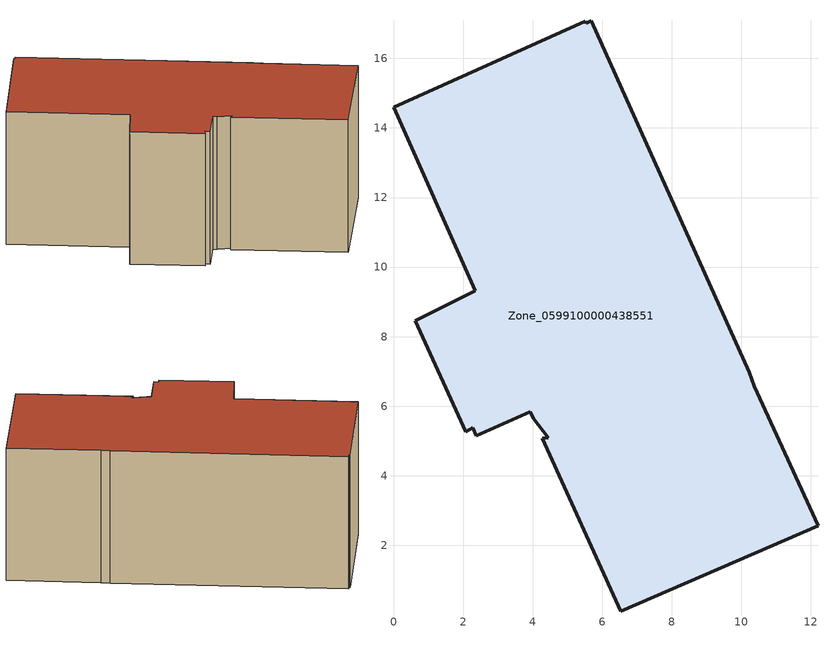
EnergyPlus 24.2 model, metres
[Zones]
Zone_0599100000438551
 floor ground (C_G): 2.38,5.14 2.28,5.38 2.08,5.26 0.62,8.46 2.35,9.32 0,14.6 5.51,17.07 5.54,17.02 5.69,17.09 10.23,6.98 10.37,6.57 12.21,2.57 6.53,0.1 4.27,5.08 4.45,5.1 4.02,5.65 3.93,5.84 z0
 wall outside (C_F): 2.35,9.32 0.62,8.46 2.08,5.26 2.28,5.38 2.38,5.14 3.93,5.84 4.02,5.65 4.45,5.1 4.27,5.08 6.53,0.1 12.21,2.57 10.37,6.57 10.23,6.98 5.69,17.09 5.54,17.02 5.51,17.07 0,14.6 2.35,9.32 z0:6.72
 roof outside (C_R): 2.28,5.38 2.38,5.14 3.93,5.84 4.02,5.65 4.45,5.1 4.27,5.08 6.53,0.1 12.21,2.57 10.37,6.57 10.23,6.98 5.69,17.09 5.54,17.02 5.51,17.07 0,14.6 2.35,9.32 0.62,8.46 2.08,5.26 z6.72
[BUILDING]
Pand.0599100000438551: North Axis=0; Terrain=City; Loads Convergence Tolerance Value=0.04; Temperature Convergence Tolerance Value=0.4; Solar Distribution=FullExterior; Maximum Number of Warmup Days=25; Minimum Number of Warmup Days=1
[Site:Location]
Rotterdam.The.Hague.AP_ZH_NLD Design_Conditions: Latitude=51.96; Longitude=4.45; Time Zone=1; Elevation=-4.5
[SITE:GROUNDTEMPERATURE:BUILDINGSURFACE]
18, 18, 18, 18, 18, 18, 18, 18, 18, 18, 18, 18
[MATERIAL] Thermal Absorptance=0.9; Solar Absorptance=0.7; Visible Absorptance=0.7
Name | Roughness | Thickness | Conductivity | Density | Specific Heat
G.D.2006-2014 | MediumSmooth | 0.15 | 0.06 | 540 | 1210
F.D.2006-2014 | Rough | 0.3 | 0.12 | 1920 | 840
R.D.2006-2014 | MediumRough | 0.2 | 0.08 | 1500 | 1000
[CONSTRUCTION]
C_G: G.D.2006-2014
C_F: F.D.2006-2014
C_R: R.D.2006-2014
[ZONE]
Zone_0599100000438551: Type=1; Multiplier=1; Ceiling Height=Autocalculate; Volume=Autocalculate; Floor Area=autocalculate; Part of Total Floor Area=Yes
[ZONEINFILTRATION:DESIGNFLOWRATE]
Infil_Zone_0599100000438551: Zone or ZoneList or Space or SpaceList=Zone_0599100000438551; Schedule=AlwaysOn; Design Flow Rate Calculation Method=Flow/Area; Flow Rate per Floor Area=0.0021; Constant Term Coefficient=1; Temperature Term Coefficient=0; Velocity Term Coefficient=0; Velocity Squared Term Coefficient=0
[HVACTEMPLATE:ZONE:IDEALLOADSAIRSYSTEM]
Zone_0599100000438551: Maximum Heating Supply Air Temperature=50; Minimum Cooling Supply Air Temperature=13; Maximum Heating Supply Air Humidity Ratio=0.0156; Minimum Cooling Supply Air Humidity Ratio=0.0077; Heating Limit=NoLimit; Cooling Limit=NoLimit; Dehumidification Control Type=ConstantSensibleHeatRatio; Cooling Sensible Heat Ratio=0.7; Dehumidification Setpoint=60; Humidification Control Type=None; Humidification Setpoint=30; Outdoor Air Method=None; Outdoor Air Flow Rate per Person=0.00944; Outdoor Air Flow Rate per Zone Floor Area=0; Outdoor Air Flow Rate per Zone=0; Demand Controlled Ventilation Type=None; Outdoor Air Economizer Type=NoEconomizer; Heat Recovery Type=None; Sensible Heat Recovery Effectiveness=0.7; Latent Heat Recovery Effectiveness=0.65
[ZONECONTROL:THERMOSTAT]
ThermostatControl_Zone_0599100000438551: Zone or ZoneList=Zone_0599100000438551; Control Type Schedule=DualSetpointControlType; Control 1=Thermostat_Zone_0599100000438551; Temperature Difference Between Cutout And Setpoint=0
[THERMOSTATSETPOINT:DUALSETPOINT]
Thermostat_Zone_0599100000438551: Heating Setpoint Temperature Schedule=HeatingSetpoint_Zone_0599100000438551; Cooling Setpoint Temperature Schedule=CoolingSetpoint_Zone_0599100000438551
[SCHEDULE:COMPACT]
HeatingSetpoint_Zone_0599100000438551: Through: 12/31, For: AllDays, Until: 24:00, 21
CoolingSetpoint_Zone_0599100000438551: Through: 12/31, For: AllDays, Until: 24:00, 24
DualSetpointControlType: Through: 12/31, For: AllDays, Until: 24:00, 4
AlwaysOn: Through: 12/31, For: AllDays, Until: 24:00, 1
